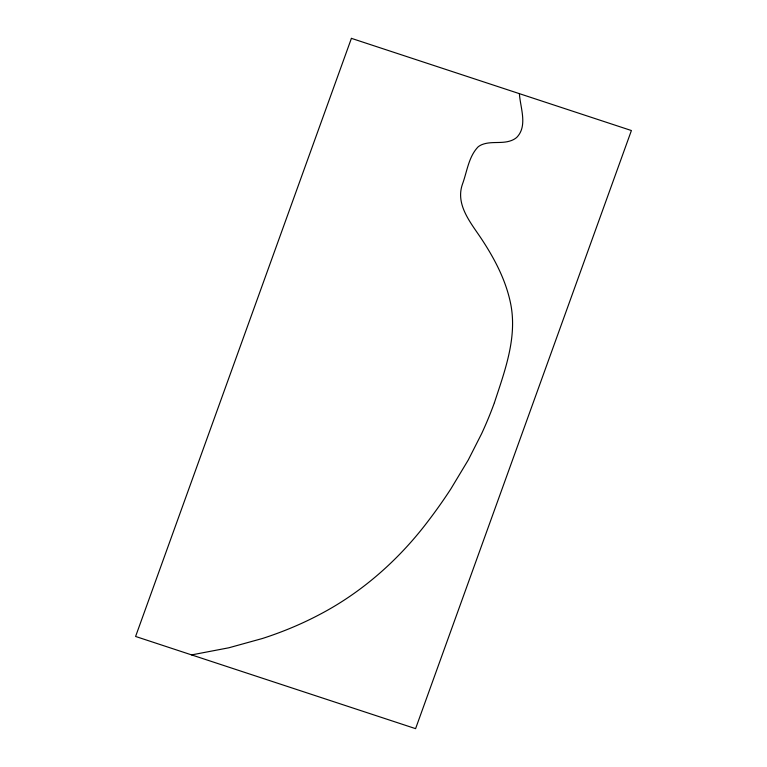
<?xml version="1.0" encoding="UTF-8"?>
<svg xmlns="http://www.w3.org/2000/svg" width="767" height="767" viewBox="0 0 767 767"><rect width="100%" height="100%" fill="white"/><g stroke="black" fill="none" stroke-linecap="round" stroke-linejoin="round"><path stroke-width="1.15" d="M494.418 402.685C504.648 371.381 517.169 338.295 510.88 304.873C506.412 281.566 495.367 260.157 482.501 240.435C471.926 224.06 454.898 205.345 462.491 184.07C467.055 171.674 468.608 156.679 478.109 146.871A21.236 15.254 16.5 0 1 481.887 144.647C491.283 140.812 501.934 144.186 511.388 140.543A23.624 16.97 16.5 0 0 516.795 137.351C528.003 125.836 520.179 107.418 519.403 93.66M191.597 654.903L228.834 647.789L262.41 638.499A412.953 296.551 16.5 0 0 319.571 614.54C362.618 592.038 399.617 558.99 428.753 520.275A943.247 677.366 16.5 0 0 450.852 488.924L468.253 460.008L481.638 433.652A752.705 540.534 16.5 0 0 494.418 402.685M351.411 38.35L135.596 636.466L415.589 728.65L631.404 130.534L351.411 38.35"/></g></svg>
